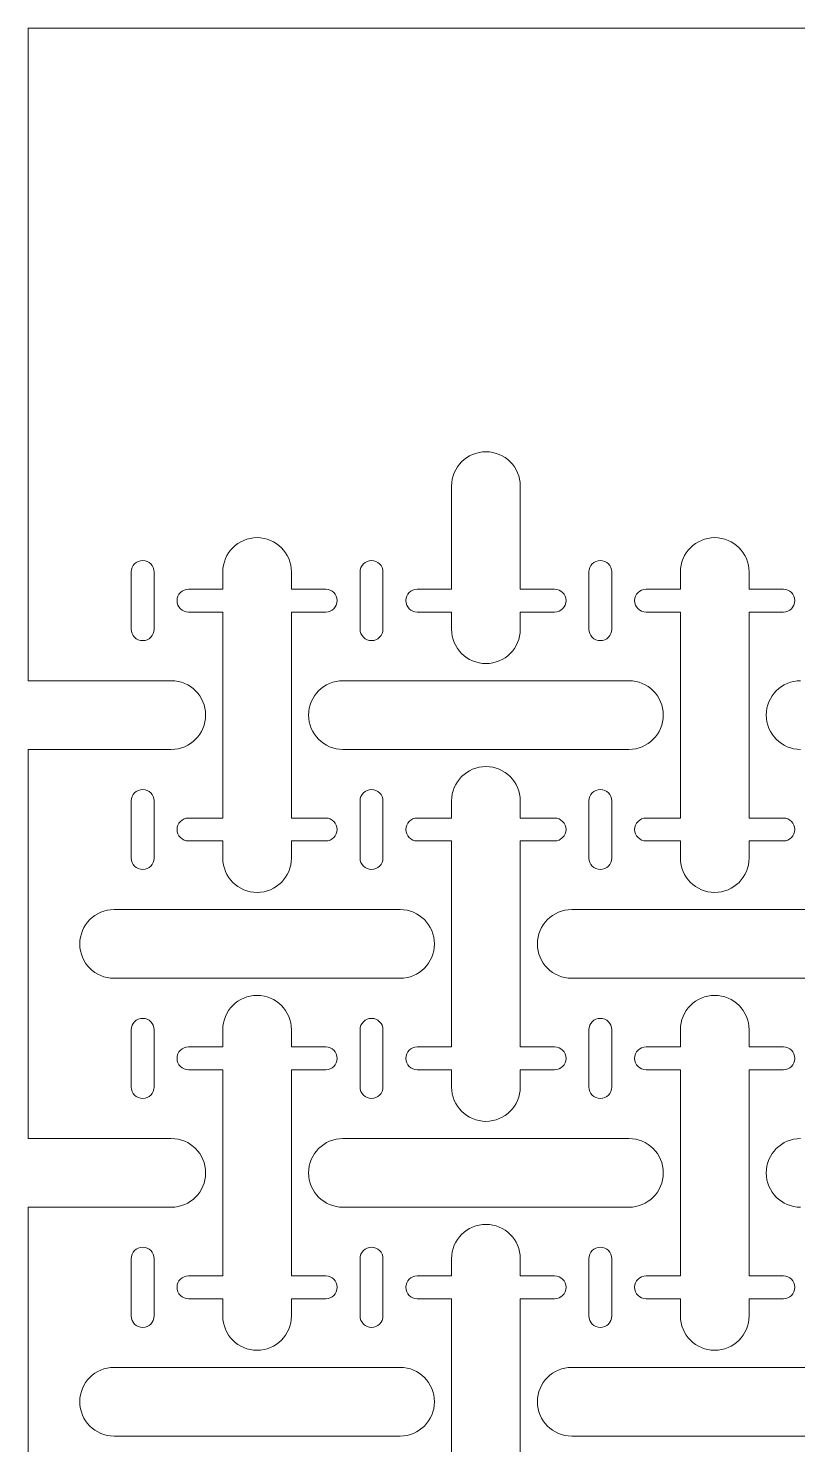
# Model space of a CAD drawing. Header units: metres. Extents: x 0 to 140, y 0 to 240.
# Drawn here: x 0 to 33.6, y 178.1 to 240 of the extents above; entities that cross this region are included whole.
import ezdxf

# ---------------------------------------------------------------- set-up
doc = ezdxf.new("R2010")
doc.units = ezdxf.units.M
doc.layers.add('TOP', color=1, linetype='Continuous', lineweight=0)

msp = doc.modelspace()

# ---------------------------------------------------------------- linework, layer by layer
at = {"layer": 'TOP'}
for p, q in [((140, 240), (0, 240)), ((0, 211.5), (0, 240)), ((18.5, 215.5), (18.5, 220)), ((21.5, 215.5), (21.5, 220)), ((4.5, 213.75), (4.5, 216.25)), ((4.5, 213.75), (4.5, 216.25)), ((4.5, 213.75), (4.5, 216.25)), ((4.5, 213.75), (4.5, 216.25)), ((4.5, 213.75), (4.5, 216.25)), ((4.5, 213.75), (4.5, 216.25)), ((4.5, 213.75), (4.5, 216.25)), ((4.5, 213.75), (4.5, 216.25)), ((4.5, 213.75), (4.5, 216.25)), ((4.5, 213.75), (4.5, 216.25)), ((4.5, 213.75), (4.5, 216.25)), ((4.5, 213.75), (4.5, 216.25)), ((4.5, 213.75), (4.5, 216.25)), ((5.5, 213.75), (5.5, 216.25)), ((5.5, 213.75), (5.5, 216.25)), ((5.5, 213.75), (5.5, 216.25)), ((5.5, 213.75), (5.5, 216.25)), ((5.5, 213.75), (5.5, 216.25)), ((5.5, 213.75), (5.5, 216.25)), ((5.5, 213.75), (5.5, 216.25)), ((5.5, 213.75), (5.5, 216.25)), ((5.5, 213.75), (5.5, 216.25)), ((5.5, 213.75), (5.5, 216.25)), ((5.5, 213.75), (5.5, 216.25)), ((5.5, 213.75), (5.5, 216.25)), ((5.5, 213.75), (5.5, 216.25)), ((8.5, 215.5), (8.5, 216.25)), ((11.5, 215.5), (11.5, 216.25)), ((14.5, 213.75), (14.5, 216.25)), ((14.5, 213.75), (14.5, 216.25)), ((14.5, 213.75), (14.5, 216.25)), ((14.5, 213.75), (14.5, 216.25)), ((14.5, 213.75), (14.5, 216.25)), ((14.5, 213.75), (14.5, 216.25)), ((14.5, 213.75), (14.5, 216.25)), ((14.5, 213.75), (14.5, 216.25)), ((14.5, 213.75), (14.5, 216.25)), ((14.5, 213.75), (14.5, 216.25)), ((14.5, 213.75), (14.5, 216.25)), ((14.5, 213.75), (14.5, 216.25)), ((14.5, 213.75), (14.5, 216.25)), ((15.5, 213.75), (15.5, 216.25)), ((15.5, 213.75), (15.5, 216.25)), ((15.5, 213.75), (15.5, 216.25)), ((15.5, 213.75), (15.5, 216.25)), ((15.5, 213.75), (15.5, 216.25)), ((15.5, 213.75), (15.5, 216.25)), ((15.5, 213.75), (15.5, 216.25)), ((15.5, 213.75), (15.5, 216.25)), ((15.5, 213.75), (15.5, 216.25)), ((15.5, 213.75), (15.5, 216.25)), ((15.5, 213.75), (15.5, 216.25)), ((15.5, 213.75), (15.5, 216.25)), ((15.5, 213.75), (15.5, 216.25)), ((24.5, 213.75), (24.5, 216.25)), ((24.5, 213.75), (24.5, 216.25)), ((24.5, 213.75), (24.5, 216.25)), ((24.5, 213.75), (24.5, 216.25)), ((24.5, 213.75), (24.5, 216.25)), ((24.5, 213.75), (24.5, 216.25)), ((24.5, 213.75), (24.5, 216.25)), ((24.5, 213.75), (24.5, 216.25)), ((24.5, 213.75), (24.5, 216.25)), ((24.5, 213.75), (24.5, 216.25)), ((24.5, 213.75), (24.5, 216.25)), ((24.5, 213.75), (24.5, 216.25)), ((24.5, 213.75), (24.5, 216.25)), ((25.5, 213.75), (25.5, 216.25)), ((25.5, 213.75), (25.5, 216.25)), ((25.5, 213.75), (25.5, 216.25)), ((25.5, 213.75), (25.5, 216.25)), ((25.5, 213.75), (25.5, 216.25)), ((25.5, 213.75), (25.5, 216.25)), ((25.5, 213.75), (25.5, 216.25)), ((25.5, 213.75), (25.5, 216.25)), ((25.5, 213.75), (25.5, 216.25)), ((25.5, 213.75), (25.5, 216.25)), ((25.5, 213.75), (25.5, 216.25)), ((25.5, 213.75), (25.5, 216.25)), ((25.5, 213.75), (25.5, 216.25)), ((28.5, 215.5), (28.5, 216.25)), ((31.5, 215.5), (31.5, 216.25)), ((7, 215.5), (8.5, 215.5)), ((13, 215.5), (11.5, 215.5)), ((17, 215.5), (18.5, 215.5)), ((23, 215.5), (21.5, 215.5)), ((27, 215.5), (28.5, 215.5)), ((33, 215.5), (31.5, 215.5)), ((8.5, 214.5), (7, 214.5)), ((8.5, 205.5), (8.5, 214.5)), ((11.5, 205.5), (11.5, 214.5)), ((11.5, 214.5), (13, 214.5)), ((18.5, 214.5), (17, 214.5)), ((18.5, 213.75), (18.5, 214.5)), ((21.5, 213.75), (21.5, 214.5)), ((21.5, 214.5), (23, 214.5)), ((28.5, 214.5), (27, 214.5)), ((28.5, 205.5), (28.5, 214.5)), ((31.5, 205.5), (31.5, 214.5)), ((31.5, 214.5), (33, 214.5)), ((0, 211.5), (6.25, 211.5)), ((13.75, 211.5), (26.25, 211.5)), ((0, 208.5), (6.25, 208.5)), ((0, 191.5), (0, 208.5)), ((13.75, 208.5), (26.25, 208.5)), ((4.5, 203.75), (4.5, 206.25)), ((4.5, 203.75), (4.5, 206.25)), ((4.5, 203.75), (4.5, 206.25)), ((4.5, 203.75), (4.5, 206.25)), ((4.5, 203.75), (4.5, 206.25)), ((4.5, 203.75), (4.5, 206.25)), ((4.5, 203.75), (4.5, 206.25)), ((4.5, 203.75), (4.5, 206.25)), ((4.5, 203.75), (4.5, 206.25)), ((4.5, 203.75), (4.5, 206.25)), ((4.5, 203.75), (4.5, 206.25)), ((4.5, 203.75), (4.5, 206.25)), ((4.5, 203.75), (4.5, 206.25)), ((5.5, 203.75), (5.5, 206.25)), ((5.5, 203.75), (5.5, 206.25)), ((5.5, 203.75), (5.5, 206.25)), ((5.5, 203.75), (5.5, 206.25)), ((5.5, 203.75), (5.5, 206.25)), ((5.5, 203.75), (5.5, 206.25)), ((5.5, 203.75), (5.5, 206.25)), ((5.5, 203.75), (5.5, 206.25)), ((5.5, 203.75), (5.5, 206.25)), ((5.5, 203.75), (5.5, 206.25)), ((5.5, 203.75), (5.5, 206.25)), ((5.5, 203.75), (5.5, 206.25)), ((5.5, 203.75), (5.5, 206.25)), ((14.5, 203.75), (14.5, 206.25)), ((14.5, 203.75), (14.5, 206.25)), ((14.5, 203.75), (14.5, 206.25)), ((14.5, 203.75), (14.5, 206.25)), ((14.5, 203.75), (14.5, 206.25)), ((14.5, 203.75), (14.5, 206.25)), ((14.5, 203.75), (14.5, 206.25)), ((14.5, 203.75), (14.5, 206.25)), ((14.5, 203.75), (14.5, 206.25)), ((14.5, 203.75), (14.5, 206.25)), ((14.5, 203.75), (14.5, 206.25)), ((14.5, 203.75), (14.5, 206.25)), ((14.5, 203.75), (14.5, 206.25)), ((15.5, 203.75), (15.5, 206.25)), ((15.5, 203.75), (15.5, 206.25)), ((15.5, 203.75), (15.5, 206.25)), ((15.5, 203.75), (15.5, 206.25)), ((15.5, 203.75), (15.5, 206.25)), ((15.5, 203.75), (15.5, 206.25)), ((15.5, 203.75), (15.5, 206.25)), ((15.5, 203.75), (15.5, 206.25)), ((15.5, 203.75), (15.5, 206.25)), ((15.5, 203.75), (15.5, 206.25)), ((15.5, 203.75), (15.5, 206.25)), ((15.5, 203.75), (15.5, 206.25)), ((15.5, 203.75), (15.5, 206.25)), ((18.5, 205.5), (18.5, 206.25)), ((21.5, 205.5), (21.5, 206.25)), ((24.5, 203.75), (24.5, 206.25)), ((24.5, 203.75), (24.5, 206.25)), ((24.5, 203.75), (24.5, 206.25)), ((24.5, 203.75), (24.5, 206.25)), ((24.5, 203.75), (24.5, 206.25)), ((24.5, 203.75), (24.5, 206.25)), ((24.5, 203.75), (24.5, 206.25)), ((24.5, 203.75), (24.5, 206.25)), ((24.5, 203.75), (24.5, 206.25)), ((24.5, 203.75), (24.5, 206.25)), ((24.5, 203.75), (24.5, 206.25)), ((24.5, 203.75), (24.5, 206.25)), ((24.5, 203.75), (24.5, 206.25)), ((25.5, 203.75), (25.5, 206.25)), ((25.5, 203.75), (25.5, 206.25)), ((25.5, 203.75), (25.5, 206.25)), ((25.5, 203.75), (25.5, 206.25)), ((25.5, 203.75), (25.5, 206.25)), ((25.5, 203.75), (25.5, 206.25)), ((25.5, 203.75), (25.5, 206.25)), ((25.5, 203.75), (25.5, 206.25)), ((25.5, 203.75), (25.5, 206.25)), ((25.5, 203.75), (25.5, 206.25)), ((25.5, 203.75), (25.5, 206.25)), ((25.5, 203.75), (25.5, 206.25)), ((25.5, 203.75), (25.5, 206.25)), ((7, 205.5), (8.5, 205.5)), ((13, 205.5), (11.5, 205.5)), ((17, 205.5), (18.5, 205.5)), ((23, 205.5), (21.5, 205.5)), ((27, 205.5), (28.5, 205.5)), ((33, 205.5), (31.5, 205.5)), ((8.5, 204.5), (7, 204.5)), ((8.5, 203.75), (8.5, 204.5)), ((11.5, 203.75), (11.5, 204.5)), ((11.5, 204.5), (13, 204.5)), ((18.5, 204.5), (17, 204.5)), ((18.5, 195.5), (18.5, 204.5)), ((21.5, 195.5), (21.5, 204.5)), ((21.5, 204.5), (23, 204.5)), ((28.5, 204.5), (27, 204.5)), ((28.5, 203.75), (28.5, 204.5)), ((31.5, 203.75), (31.5, 204.5)), ((31.5, 204.5), (33, 204.5)), ((3.75, 201.5), (16.25, 201.5)), ((23.75, 201.5), (36.25, 201.5)), ((3.75, 198.5), (16.25, 198.5)), ((23.75, 198.5), (36.25, 198.5)), ((4.5, 193.75), (4.5, 196.25)), ((4.5, 193.75), (4.5, 196.25)), ((4.5, 193.75), (4.5, 196.25)), ((4.5, 193.75), (4.5, 196.25)), ((4.5, 193.75), (4.5, 196.25)), ((4.5, 193.75), (4.5, 196.25)), ((4.5, 193.75), (4.5, 196.25)), ((4.5, 193.75), (4.5, 196.25)), ((4.5, 193.75), (4.5, 196.25)), ((4.5, 193.75), (4.5, 196.25)), ((4.5, 193.75), (4.5, 196.25)), ((4.5, 193.75), (4.5, 196.25)), ((4.5, 193.75), (4.5, 196.25)), ((5.5, 193.75), (5.5, 196.25)), ((5.5, 193.75), (5.5, 196.25)), ((5.5, 193.75), (5.5, 196.25)), ((5.5, 193.75), (5.5, 196.25)), ((5.5, 193.75), (5.5, 196.25)), ((5.5, 193.75), (5.5, 196.25)), ((5.5, 193.75), (5.5, 196.25)), ((5.5, 193.75), (5.5, 196.25)), ((5.5, 193.75), (5.5, 196.25)), ((5.5, 193.75), (5.5, 196.25)), ((5.5, 193.75), (5.5, 196.25)), ((5.5, 193.75), (5.5, 196.25)), ((5.5, 193.75), (5.5, 196.25)), ((8.5, 195.5), (8.5, 196.25)), ((11.5, 195.5), (11.5, 196.25)), ((14.5, 193.75), (14.5, 196.25)), ((14.5, 193.75), (14.5, 196.25)), ((14.5, 193.75), (14.5, 196.25)), ((14.5, 193.75), (14.5, 196.25)), ((14.5, 193.75), (14.5, 196.25)), ((14.5, 193.75), (14.5, 196.25)), ((14.5, 193.75), (14.5, 196.25)), ((14.5, 193.75), (14.5, 196.25)), ((14.5, 193.75), (14.5, 196.25)), ((14.5, 193.75), (14.5, 196.25)), ((14.5, 193.75), (14.5, 196.25)), ((14.5, 193.75), (14.5, 196.25)), ((14.5, 193.75), (14.5, 196.25)), ((15.5, 193.75), (15.5, 196.25)), ((15.5, 193.75), (15.5, 196.25)), ((15.5, 193.75), (15.5, 196.25)), ((15.5, 193.75), (15.5, 196.25)), ((15.5, 193.75), (15.5, 196.25)), ((15.5, 193.75), (15.5, 196.25)), ((15.5, 193.75), (15.5, 196.25)), ((15.5, 193.75), (15.5, 196.25)), ((15.5, 193.75), (15.5, 196.25)), ((15.5, 193.75), (15.5, 196.25)), ((15.5, 193.75), (15.5, 196.25)), ((15.5, 193.75), (15.5, 196.25)), ((15.5, 193.75), (15.5, 196.25)), ((24.5, 193.75), (24.5, 196.25)), ((24.5, 193.75), (24.5, 196.25)), ((24.5, 193.75), (24.5, 196.25)), ((24.5, 193.75), (24.5, 196.25)), ((24.5, 193.75), (24.5, 196.25)), ((24.5, 193.75), (24.5, 196.25)), ((24.5, 193.75), (24.5, 196.25)), ((24.5, 193.75), (24.5, 196.25)), ((24.5, 193.75), (24.5, 196.25)), ((24.5, 193.75), (24.5, 196.25)), ((24.5, 193.75), (24.5, 196.25)), ((24.5, 193.75), (24.5, 196.25)), ((24.5, 193.75), (24.5, 196.25)), ((25.5, 193.75), (25.5, 196.25)), ((25.5, 193.75), (25.5, 196.25)), ((25.5, 193.75), (25.5, 196.25)), ((25.5, 193.75), (25.5, 196.25)), ((25.5, 193.75), (25.5, 196.25)), ((25.5, 193.75), (25.5, 196.25)), ((25.5, 193.75), (25.5, 196.25)), ((25.5, 193.75), (25.5, 196.25)), ((25.5, 193.75), (25.5, 196.25)), ((25.5, 193.75), (25.5, 196.25)), ((25.5, 193.75), (25.5, 196.25)), ((25.5, 193.75), (25.5, 196.25)), ((25.5, 193.75), (25.5, 196.25)), ((28.5, 195.5), (28.5, 196.25)), ((31.5, 195.5), (31.5, 196.25)), ((7, 195.5), (8.5, 195.5)), ((13, 195.5), (11.5, 195.5)), ((17, 195.5), (18.5, 195.5)), ((23, 195.5), (21.5, 195.5)), ((27, 195.5), (28.5, 195.5)), ((33, 195.5), (31.5, 195.5)), ((8.5, 194.5), (7, 194.5)), ((8.5, 185.5), (8.5, 194.5)), ((11.5, 185.5), (11.5, 194.5)), ((11.5, 194.5), (13, 194.5)), ((18.5, 194.5), (17, 194.5)), ((18.5, 193.75), (18.5, 194.5)), ((21.5, 193.75), (21.5, 194.5)), ((21.5, 194.5), (23, 194.5)), ((28.5, 194.5), (27, 194.5)), ((28.5, 185.5), (28.5, 194.5)), ((31.5, 185.5), (31.5, 194.5)), ((31.5, 194.5), (33, 194.5)), ((0, 191.5), (6.25, 191.5)), ((13.75, 191.5), (26.25, 191.5)), ((0, 188.5), (6.25, 188.5)), ((0, 171.5), (0, 188.5)), ((13.75, 188.5), (26.25, 188.5)), ((4.5, 183.75), (4.5, 186.25)), ((4.5, 183.75), (4.5, 186.25)), ((4.5, 183.75), (4.5, 186.25)), ((4.5, 183.75), (4.5, 186.25)), ((4.5, 183.75), (4.5, 186.25)), ((4.5, 183.75), (4.5, 186.25)), ((4.5, 183.75), (4.5, 186.25)), ((4.5, 183.75), (4.5, 186.25)), ((4.5, 183.75), (4.5, 186.25)), ((4.5, 183.75), (4.5, 186.25)), ((4.5, 183.75), (4.5, 186.25)), ((4.5, 183.75), (4.5, 186.25)), ((4.5, 183.75), (4.5, 186.25)), ((5.5, 183.75), (5.5, 186.25)), ((5.5, 183.75), (5.5, 186.25)), ((5.5, 183.75), (5.5, 186.25)), ((5.5, 183.75), (5.5, 186.25)), ((5.5, 183.75), (5.5, 186.25)), ((5.5, 183.75), (5.5, 186.25)), ((5.5, 183.75), (5.5, 186.25)), ((5.5, 183.75), (5.5, 186.25)), ((5.5, 183.75), (5.5, 186.25)), ((5.5, 183.75), (5.5, 186.25)), ((5.5, 183.75), (5.5, 186.25)), ((5.5, 183.75), (5.5, 186.25)), ((5.5, 183.75), (5.5, 186.25)), ((14.5, 183.75), (14.5, 186.25)), ((14.5, 183.75), (14.5, 186.25)), ((14.5, 183.75), (14.5, 186.25)), ((14.5, 183.75), (14.5, 186.25)), ((14.5, 183.75), (14.5, 186.25)), ((14.5, 183.75), (14.5, 186.25)), ((14.5, 183.75), (14.5, 186.25)), ((14.5, 183.75), (14.5, 186.25)), ((14.5, 183.75), (14.5, 186.25)), ((14.5, 183.75), (14.5, 186.25)), ((14.5, 183.75), (14.5, 186.25)), ((14.5, 183.75), (14.5, 186.25)), ((14.5, 183.75), (14.5, 186.25)), ((15.5, 183.75), (15.5, 186.25)), ((15.5, 183.75), (15.5, 186.25)), ((15.5, 183.75), (15.5, 186.25)), ((15.5, 183.75), (15.5, 186.25)), ((15.5, 183.75), (15.5, 186.25)), ((15.5, 183.75), (15.5, 186.25)), ((15.5, 183.75), (15.5, 186.25)), ((15.5, 183.75), (15.5, 186.25)), ((15.5, 183.75), (15.5, 186.25)), ((15.5, 183.75), (15.5, 186.25)), ((15.5, 183.75), (15.5, 186.25)), ((15.5, 183.75), (15.5, 186.25)), ((15.5, 183.75), (15.5, 186.25)), ((18.5, 185.5), (18.5, 186.25)), ((21.5, 185.5), (21.5, 186.25)), ((24.5, 183.75), (24.5, 186.25)), ((24.5, 183.75), (24.5, 186.25)), ((24.5, 183.75), (24.5, 186.25)), ((24.5, 183.75), (24.5, 186.25)), ((24.5, 183.75), (24.5, 186.25)), ((24.5, 183.75), (24.5, 186.25)), ((24.5, 183.75), (24.5, 186.25)), ((24.5, 183.75), (24.5, 186.25)), ((24.5, 183.75), (24.5, 186.25)), ((24.5, 183.75), (24.5, 186.25)), ((24.5, 183.75), (24.5, 186.25)), ((24.5, 183.75), (24.5, 186.25)), ((24.5, 183.75), (24.5, 186.25)), ((25.5, 183.75), (25.5, 186.25)), ((25.5, 183.75), (25.5, 186.25)), ((25.5, 183.75), (25.5, 186.25)), ((25.5, 183.75), (25.5, 186.25)), ((25.5, 183.75), (25.5, 186.25)), ((25.5, 183.75), (25.5, 186.25)), ((25.5, 183.75), (25.5, 186.25)), ((25.5, 183.75), (25.5, 186.25)), ((25.5, 183.75), (25.5, 186.25)), ((25.5, 183.75), (25.5, 186.25)), ((25.5, 183.75), (25.5, 186.25)), ((25.5, 183.75), (25.5, 186.25)), ((25.5, 183.75), (25.5, 186.25)), ((7, 185.5), (8.5, 185.5)), ((13, 185.5), (11.5, 185.5)), ((17, 185.5), (18.5, 185.5)), ((23, 185.5), (21.5, 185.5)), ((27, 185.5), (28.5, 185.5)), ((33, 185.5), (31.5, 185.5)), ((8.5, 184.5), (7, 184.5)), ((8.5, 183.75), (8.5, 184.5)), ((11.5, 183.75), (11.5, 184.5)), ((11.5, 184.5), (13, 184.5)), ((18.5, 184.5), (17, 184.5)), ((18.5, 175.5), (18.5, 184.5)), ((21.5, 175.5), (21.5, 184.5)), ((21.5, 184.5), (23, 184.5)), ((28.5, 184.5), (27, 184.5)), ((28.5, 183.75), (28.5, 184.5)), ((31.5, 183.75), (31.5, 184.5)), ((31.5, 184.5), (33, 184.5)), ((3.75, 181.5), (16.25, 181.5)), ((23.75, 181.5), (36.25, 181.5)), ((3.75, 178.5), (16.25, 178.5)), ((23.75, 178.5), (36.25, 178.5))]:
    msp.add_line(p, q, dxfattribs=at)
for centre, radius, start, end in [((20, 220), 1.5, 0, 180), ((10, 216.25), 1.5, 0, 180), ((30, 216.25), 1.5, 0, 180), ((5, 216.25), 0.5, 0, 180), ((5, 216.25), 0.5, 0, 180), ((5, 216.25), 0.5, 0, 180), ((5, 216.25), 0.5, 0, 180), ((5, 216.25), 0.5, 0, 180), ((5, 216.25), 0.5, 0, 180), ((5, 216.25), 0.5, 0, 180), ((5, 216.25), 0.5, 0, 180), ((5, 216.25), 0.5, 0, 180), ((5, 216.25), 0.5, 0, 180), ((5, 216.25), 0.5, 0, 180), ((5, 216.25), 0.5, 0, 180), ((5, 216.25), 0.5, 0, 180), ((15, 216.25), 0.5, 0, 180), ((15, 216.25), 0.5, 0, 180), ((15, 216.25), 0.5, 0, 180), ((15, 216.25), 0.5, 0, 180), ((15, 216.25), 0.5, 0, 180), ((15, 216.25), 0.5, 0, 180), ((15, 216.25), 0.5, 0, 180), ((15, 216.25), 0.5, 0, 180), ((15, 216.25), 0.5, 0, 180), ((15, 216.25), 0.5, 0, 180), ((15, 216.25), 0.5, 0, 180), ((15, 216.25), 0.5, 0, 180), ((15, 216.25), 0.5, 0, 180), ((25, 216.25), 0.5, 0, 180), ((25, 216.25), 0.5, 0, 180), ((25, 216.25), 0.5, 0, 180), ((25, 216.25), 0.5, 0, 180), ((25, 216.25), 0.5, 0, 180), ((25, 216.25), 0.5, 0, 180), ((25, 216.25), 0.5, 0, 180), ((25, 216.25), 0.5, 0, 180), ((25, 216.25), 0.5, 0, 180), ((25, 216.25), 0.5, 0, 180), ((25, 216.25), 0.5, 0, 180), ((25, 216.25), 0.5, 0, 180), ((25, 216.25), 0.5, 0, 180), ((7, 215), 0.5, -270, -90), ((13, 215), 0.5, -90, 90), ((17, 215), 0.5, -270, -90), ((23, 215), 0.5, -90, 90), ((27, 215), 0.5, -270, -90), ((33, 215), 0.5, -90, 90), ((5, 213.75), 0.5, -180, 0), ((5, 213.75), 0.5, -180, 0), ((5, 213.75), 0.5, -180, 0), ((5, 213.75), 0.5, -180, 0), ((5, 213.75), 0.5, -180, 0), ((5, 213.75), 0.5, -180, 0), ((5, 213.75), 0.5, -180, 0), ((5, 213.75), 0.5, -180, 0), ((5, 213.75), 0.5, -180, 0), ((5, 213.75), 0.5, -180, 0), ((5, 213.75), 0.5, -180, 0), ((5, 213.75), 0.5, -180, 0), ((5, 213.75), 0.5, -180, 0), ((15, 213.75), 0.5, -180, 0), ((15, 213.75), 0.5, -180, 0), ((15, 213.75), 0.5, -180, 0), ((15, 213.75), 0.5, -180, 0), ((15, 213.75), 0.5, -180, 0), ((15, 213.75), 0.5, -180, 0), ((15, 213.75), 0.5, -180, 0), ((15, 213.75), 0.5, -180, 0), ((15, 213.75), 0.5, -180, 0), ((15, 213.75), 0.5, -180, 0), ((15, 213.75), 0.5, -180, 0), ((15, 213.75), 0.5, -180, 0), ((15, 213.75), 0.5, -180, 0), ((20, 213.75), 1.5, -180, 0), ((25, 213.75), 0.5, -180, 0), ((25, 213.75), 0.5, -180, 0), ((25, 213.75), 0.5, -180, 0), ((25, 213.75), 0.5, -180, 0), ((25, 213.75), 0.5, -180, 0), ((25, 213.75), 0.5, -180, 0), ((25, 213.75), 0.5, -180, 0), ((25, 213.75), 0.5, -180, 0), ((25, 213.75), 0.5, -180, 0), ((25, 213.75), 0.5, -180, 0), ((25, 213.75), 0.5, -180, 0), ((25, 213.75), 0.5, -180, 0), ((25, 213.75), 0.5, -180, 0), ((6.25, 210), 1.5, -90, 90), ((13.75, 210), 1.5, -270, -90), ((26.25, 210), 1.5, -90, 90), ((33.75, 210), 1.5, -270, -90), ((20, 206.25), 1.5, 0, 180), ((5, 206.25), 0.5, 0, 180), ((5, 206.25), 0.5, 0, 180), ((5, 206.25), 0.5, 0, 180), ((5, 206.25), 0.5, 0, 180), ((5, 206.25), 0.5, 0, 180), ((5, 206.25), 0.5, 0, 180), ((5, 206.25), 0.5, 0, 180), ((5, 206.25), 0.5, 0, 180), ((5, 206.25), 0.5, 0, 180), ((5, 206.25), 0.5, 0, 180), ((5, 206.25), 0.5, 0, 180), ((5, 206.25), 0.5, 0, 180), ((5, 206.25), 0.5, 0, 180), ((15, 206.25), 0.5, 0, 180), ((15, 206.25), 0.5, 0, 180), ((15, 206.25), 0.5, 0, 180), ((15, 206.25), 0.5, 0, 180), ((15, 206.25), 0.5, 0, 180), ((15, 206.25), 0.5, 0, 180), ((15, 206.25), 0.5, 0, 180), ((15, 206.25), 0.5, 0, 180), ((15, 206.25), 0.5, 0, 180), ((15, 206.25), 0.5, 0, 180), ((15, 206.25), 0.5, 0, 180), ((15, 206.25), 0.5, 0, 180), ((15, 206.25), 0.5, 0, 180), ((25, 206.25), 0.5, 0, 180), ((25, 206.25), 0.5, 0, 180), ((25, 206.25), 0.5, 0, 180), ((25, 206.25), 0.5, 0, 180), ((25, 206.25), 0.5, 0, 180), ((25, 206.25), 0.5, 0, 180), ((25, 206.25), 0.5, 0, 180), ((25, 206.25), 0.5, 0, 180), ((25, 206.25), 0.5, 0, 180), ((25, 206.25), 0.5, 0, 180), ((25, 206.25), 0.5, 0, 180), ((25, 206.25), 0.5, 0, 180), ((25, 206.25), 0.5, 0, 180), ((7, 205), 0.5, -270, -90), ((13, 205), 0.5, -90, 90), ((17, 205), 0.5, -270, -90), ((23, 205), 0.5, -90, 90), ((27, 205), 0.5, -270, -90), ((33, 205), 0.5, -90, 90), ((5, 203.75), 0.5, -180, 0), ((5, 203.75), 0.5, -180, 0), ((5, 203.75), 0.5, -180, 0), ((5, 203.75), 0.5, -180, 0), ((5, 203.75), 0.5, -180, 0), ((5, 203.75), 0.5, -180, 0), ((5, 203.75), 0.5, -180, 0), ((5, 203.75), 0.5, -180, 0), ((5, 203.75), 0.5, -180, 0), ((5, 203.75), 0.5, -180, 0), ((5, 203.75), 0.5, -180, 0), ((5, 203.75), 0.5, -180, 0), ((5, 203.75), 0.5, -180, 0), ((10, 203.75), 1.5, -180, 0), ((15, 203.75), 0.5, -180, 0), ((15, 203.75), 0.5, -180, 0), ((15, 203.75), 0.5, -180, 0), ((15, 203.75), 0.5, -180, 0), ((15, 203.75), 0.5, -180, 0), ((15, 203.75), 0.5, -180, 0), ((15, 203.75), 0.5, -180, 0), ((15, 203.75), 0.5, -180, 0), ((15, 203.75), 0.5, -180, 0), ((15, 203.75), 0.5, -180, 0), ((15, 203.75), 0.5, -180, 0), ((15, 203.75), 0.5, -180, 0), ((15, 203.75), 0.5, -180, 0), ((25, 203.75), 0.5, -180, 0), ((25, 203.75), 0.5, -180, 0), ((25, 203.75), 0.5, -180, 0), ((25, 203.75), 0.5, -180, 0), ((25, 203.75), 0.5, -180, 0), ((25, 203.75), 0.5, -180, 0), ((25, 203.75), 0.5, -180, 0), ((25, 203.75), 0.5, -180, 0), ((25, 203.75), 0.5, -180, 0), ((25, 203.75), 0.5, -180, 0), ((25, 203.75), 0.5, -180, 0), ((25, 203.75), 0.5, -180, 0), ((25, 203.75), 0.5, -180, 0), ((30, 203.75), 1.5, -180, 0), ((3.75, 200), 1.5, -270, -90), ((16.25, 200), 1.5, -90, 90), ((23.75, 200), 1.5, -270, -90), ((10, 196.25), 1.5, 0, 180), ((30, 196.25), 1.5, 0, 180), ((5, 196.25), 0.5, 0, 180), ((5, 196.25), 0.5, 0, 180), ((5, 196.25), 0.5, 0, 180), ((5, 196.25), 0.5, 0, 180), ((5, 196.25), 0.5, 0, 180), ((5, 196.25), 0.5, 0, 180), ((5, 196.25), 0.5, 0, 180), ((5, 196.25), 0.5, 0, 180), ((5, 196.25), 0.5, 0, 180), ((5, 196.25), 0.5, 0, 180), ((5, 196.25), 0.5, 0, 180), ((5, 196.25), 0.5, 0, 180), ((5, 196.25), 0.5, 0, 180), ((15, 196.25), 0.5, 0, 180), ((15, 196.25), 0.5, 0, 180), ((15, 196.25), 0.5, 0, 180), ((15, 196.25), 0.5, 0, 180), ((15, 196.25), 0.5, 0, 180), ((15, 196.25), 0.5, 0, 180), ((15, 196.25), 0.5, 0, 180), ((15, 196.25), 0.5, 0, 180), ((15, 196.25), 0.5, 0, 180), ((15, 196.25), 0.5, 0, 180), ((15, 196.25), 0.5, 0, 180), ((15, 196.25), 0.5, 0, 180), ((15, 196.25), 0.5, 0, 180), ((25, 196.25), 0.5, 0, 180), ((25, 196.25), 0.5, 0, 180), ((25, 196.25), 0.5, 0, 180), ((25, 196.25), 0.5, 0, 180), ((25, 196.25), 0.5, 0, 180), ((25, 196.25), 0.5, 0, 180), ((25, 196.25), 0.5, 0, 180), ((25, 196.25), 0.5, 0, 180), ((25, 196.25), 0.5, 0, 180), ((25, 196.25), 0.5, 0, 180), ((25, 196.25), 0.5, 0, 180), ((25, 196.25), 0.5, 0, 180), ((25, 196.25), 0.5, 0, 180), ((7, 195), 0.5, -270, -90), ((13, 195), 0.5, -90, 90), ((17, 195), 0.5, -270, -90), ((23, 195), 0.5, -90, 90), ((27, 195), 0.5, -270, -90), ((33, 195), 0.5, -90, 90), ((5, 193.75), 0.5, -180, 0), ((5, 193.75), 0.5, -180, 0), ((5, 193.75), 0.5, -180, 0), ((5, 193.75), 0.5, -180, 0), ((5, 193.75), 0.5, -180, 0), ((5, 193.75), 0.5, -180, 0), ((5, 193.75), 0.5, -180, 0), ((5, 193.75), 0.5, -180, 0), ((5, 193.75), 0.5, -180, 0), ((5, 193.75), 0.5, -180, 0), ((5, 193.75), 0.5, -180, 0), ((5, 193.75), 0.5, -180, 0), ((5, 193.75), 0.5, -180, 0), ((15, 193.75), 0.5, -180, 0), ((15, 193.75), 0.5, -180, 0), ((15, 193.75), 0.5, -180, 0), ((15, 193.75), 0.5, -180, 0), ((15, 193.75), 0.5, -180, 0), ((15, 193.75), 0.5, -180, 0), ((15, 193.75), 0.5, -180, 0), ((15, 193.75), 0.5, -180, 0), ((15, 193.75), 0.5, -180, 0), ((15, 193.75), 0.5, -180, 0), ((15, 193.75), 0.5, -180, 0), ((15, 193.75), 0.5, -180, 0), ((15, 193.75), 0.5, -180, 0), ((20, 193.75), 1.5, -180, 0), ((25, 193.75), 0.5, -180, 0), ((25, 193.75), 0.5, -180, 0), ((25, 193.75), 0.5, -180, 0), ((25, 193.75), 0.5, -180, 0), ((25, 193.75), 0.5, -180, 0), ((25, 193.75), 0.5, -180, 0), ((25, 193.75), 0.5, -180, 0), ((25, 193.75), 0.5, -180, 0), ((25, 193.75), 0.5, -180, 0), ((25, 193.75), 0.5, -180, 0), ((25, 193.75), 0.5, -180, 0), ((25, 193.75), 0.5, -180, 0), ((25, 193.75), 0.5, -180, 0), ((6.25, 190), 1.5, -90, 90), ((13.75, 190), 1.5, -270, -90), ((26.25, 190), 1.5, -90, 90), ((33.75, 190), 1.5, -270, -90), ((20, 186.25), 1.5, 0, 180), ((5, 186.25), 0.5, 0, 180), ((5, 186.25), 0.5, 0, 180), ((5, 186.25), 0.5, 0, 180), ((5, 186.25), 0.5, 0, 180), ((5, 186.25), 0.5, 0, 180), ((5, 186.25), 0.5, 0, 180), ((5, 186.25), 0.5, 0, 180), ((5, 186.25), 0.5, 0, 180), ((5, 186.25), 0.5, 0, 180), ((5, 186.25), 0.5, 0, 180), ((5, 186.25), 0.5, 0, 180), ((5, 186.25), 0.5, 0, 180), ((5, 186.25), 0.5, 0, 180), ((15, 186.25), 0.5, 0, 180), ((15, 186.25), 0.5, 0, 180), ((15, 186.25), 0.5, 0, 180), ((15, 186.25), 0.5, 0, 180), ((15, 186.25), 0.5, 0, 180), ((15, 186.25), 0.5, 0, 180), ((15, 186.25), 0.5, 0, 180), ((15, 186.25), 0.5, 0, 180), ((15, 186.25), 0.5, 0, 180), ((15, 186.25), 0.5, 0, 180), ((15, 186.25), 0.5, 0, 180), ((15, 186.25), 0.5, 0, 180), ((15, 186.25), 0.5, 0, 180), ((25, 186.25), 0.5, 0, 180), ((25, 186.25), 0.5, 0, 180), ((25, 186.25), 0.5, 0, 180), ((25, 186.25), 0.5, 0, 180), ((25, 186.25), 0.5, 0, 180), ((25, 186.25), 0.5, 0, 180), ((25, 186.25), 0.5, 0, 180), ((25, 186.25), 0.5, 0, 180), ((25, 186.25), 0.5, 0, 180), ((25, 186.25), 0.5, 0, 180), ((25, 186.25), 0.5, 0, 180), ((25, 186.25), 0.5, 0, 180), ((25, 186.25), 0.5, 0, 180), ((7, 185), 0.5, -270, -90), ((13, 185), 0.5, -90, 90), ((17, 185), 0.5, -270, -90), ((23, 185), 0.5, -90, 90), ((27, 185), 0.5, -270, -90), ((33, 185), 0.5, -90, 90), ((5, 183.75), 0.5, -180, 0), ((5, 183.75), 0.5, -180, 0), ((5, 183.75), 0.5, -180, 0), ((5, 183.75), 0.5, -180, 0), ((5, 183.75), 0.5, -180, 0), ((5, 183.75), 0.5, -180, 0), ((5, 183.75), 0.5, -180, 0), ((5, 183.75), 0.5, -180, 0), ((5, 183.75), 0.5, -180, 0), ((5, 183.75), 0.5, -180, 0), ((5, 183.75), 0.5, -180, 0), ((5, 183.75), 0.5, -180, 0), ((5, 183.75), 0.5, -180, 0), ((10, 183.75), 1.5, -180, 0), ((15, 183.75), 0.5, -180, 0), ((15, 183.75), 0.5, -180, 0), ((15, 183.75), 0.5, -180, 0), ((15, 183.75), 0.5, -180, 0), ((15, 183.75), 0.5, -180, 0), ((15, 183.75), 0.5, -180, 0), ((15, 183.75), 0.5, -180, 0), ((15, 183.75), 0.5, -180, 0), ((15, 183.75), 0.5, -180, 0), ((15, 183.75), 0.5, -180, 0), ((15, 183.75), 0.5, -180, 0), ((15, 183.75), 0.5, -180, 0), ((15, 183.75), 0.5, -180, 0), ((25, 183.75), 0.5, -180, 0), ((25, 183.75), 0.5, -180, 0), ((25, 183.75), 0.5, -180, 0), ((25, 183.75), 0.5, -180, 0), ((25, 183.75), 0.5, -180, 0), ((25, 183.75), 0.5, -180, 0), ((25, 183.75), 0.5, -180, 0), ((25, 183.75), 0.5, -180, 0), ((25, 183.75), 0.5, -180, 0), ((25, 183.75), 0.5, -180, 0), ((25, 183.75), 0.5, -180, 0), ((25, 183.75), 0.5, -180, 0), ((25, 183.75), 0.5, -180, 0), ((30, 183.75), 1.5, -180, 0), ((3.75, 180), 1.5, -270, -90), ((16.25, 180), 1.5, -90, 90), ((23.75, 180), 1.5, -270, -90)]:
    msp.add_arc(centre, radius, start, end, dxfattribs=at)

doc.saveas('drawing.dxf')
